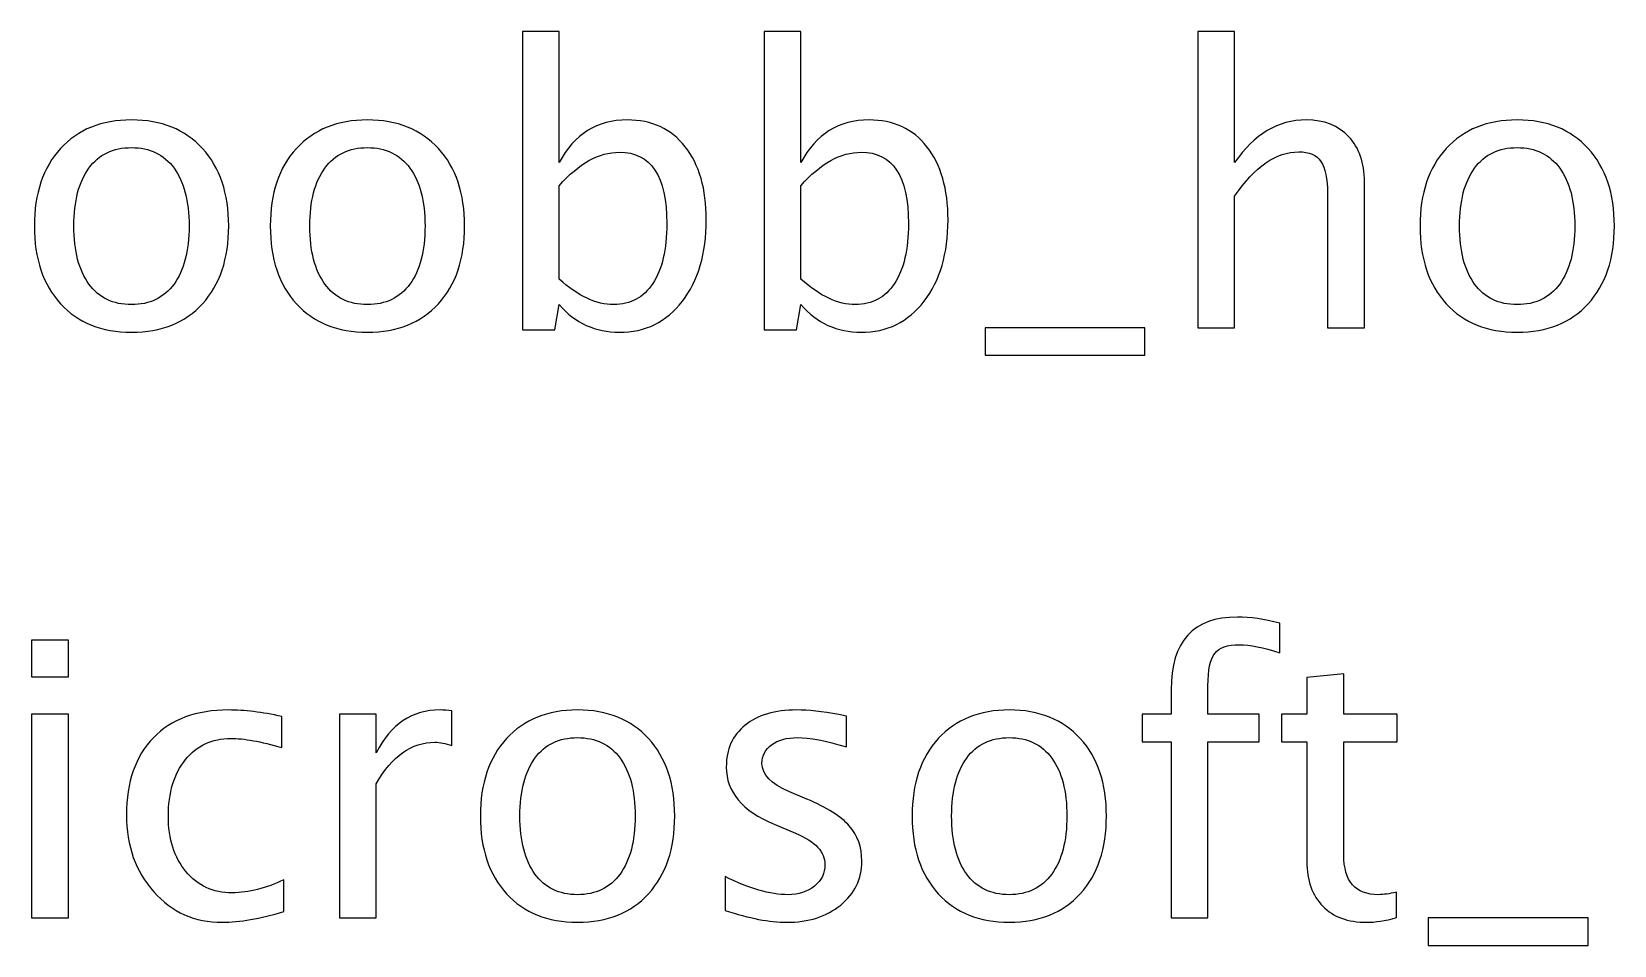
# Model space of a CAD drawing. Header units: centimetres. Extents: x -69 to 69, y -115 to 104.
# Drawn here: x -16.79 to 4.15, y 92 to 104.09 of the extents above; entities that cross this region are included whole.
import ezdxf

# ---------------------------------------------------------------- set-up
doc = ezdxf.new("R2010")
doc.units = ezdxf.units.CM
doc.header["$MEASUREMENT"] = 0
doc.layers.add('Layer 1', color=7, linetype='Continuous')

msp = doc.modelspace()

# ---------------------------------------------------------------- linework, layer by layer
at = {"layer": 'Layer 1'}
for points, knots in [([(-10.29823, 100.13996), (-10.29823, 100.13996), (-10.29823, 104.08712), (-10.29823, 104.08712), (-10.29823, 104.08712), (-10.29823, 104.08712), (-9.81055, 104.08712), (-9.81055, 104.08712), (-9.81055, 104.08712), (-9.81055, 104.08712), (-9.81055, 102.35399), (-9.81055, 102.35399), (-9.81055, 102.35399), (-9.61074, 102.73076), (-9.31017, 102.91872), (-8.9097, 102.91872), (-8.9097, 102.91872), (-8.58542, 102.91872), (-8.33058, 102.80103), (-8.14431, 102.56481), (-8.14431, 102.56481), (-7.95804, 102.32859), (-7.86491, 102.00601), (-7.86491, 101.59707), (-7.86491, 101.59707), (-7.86491, 101.15173), (-7.97074, 100.79189), (-8.18156, 100.51927), (-8.18156, 100.51927), (-8.39238, 100.24579), (-8.67009, 100.10948), (-9.01384, 100.10948), (-9.01384, 100.10948), (-9.33303, 100.10948), (-9.59888, 100.2314), (-9.81055, 100.47609), (-9.81055, 100.47609), (-9.81055, 100.47609), (-9.86982, 100.13996), (-9.86982, 100.13996), (-9.86982, 100.13996), (-9.86982, 100.13996), (-10.29823, 100.13996), (-10.29823, 100.13996)], [0, 0, 0, 0, 0.08333333, 0.08333333, 0.08333333, 0.08333333, 0.16666667, 0.16666667, 0.16666667, 0.16666667, 0.25, 0.25, 0.25, 0.25, 0.33333333, 0.33333333, 0.33333333, 0.33333333, 0.41666667, 0.41666667, 0.41666667, 0.41666667, 0.5, 0.5, 0.5, 0.5, 0.58333333, 0.58333333, 0.58333333, 0.58333333, 0.66666667, 0.66666667, 0.66666667, 0.66666667, 0.75, 0.75, 0.75, 0.75, 0.83333333, 0.83333333, 0.83333333, 0.83333333, 1, 1, 1, 1]), ([(-7.10122, 100.13996), (-7.10122, 100.13996), (-7.10122, 104.08712), (-7.10122, 104.08712), (-7.10122, 104.08712), (-7.10122, 104.08712), (-6.61354, 104.08712), (-6.61354, 104.08712), (-6.61354, 104.08712), (-6.61354, 104.08712), (-6.61354, 102.35399), (-6.61354, 102.35399), (-6.61354, 102.35399), (-6.41373, 102.73076), (-6.11316, 102.91872), (-5.71269, 102.91872), (-5.71269, 102.91872), (-5.38841, 102.91872), (-5.13357, 102.80103), (-4.9473, 102.56481), (-4.9473, 102.56481), (-4.76103, 102.32859), (-4.6679, 102.00601), (-4.6679, 101.59707), (-4.6679, 101.59707), (-4.6679, 101.15173), (-4.77373, 100.79189), (-4.98455, 100.51927), (-4.98455, 100.51927), (-5.19537, 100.24579), (-5.47308, 100.10948), (-5.81683, 100.10948), (-5.81683, 100.10948), (-6.13602, 100.10948), (-6.40187, 100.2314), (-6.61354, 100.47609), (-6.61354, 100.47609), (-6.61354, 100.47609), (-6.67281, 100.13996), (-6.67281, 100.13996), (-6.67281, 100.13996), (-6.67281, 100.13996), (-7.10122, 100.13996), (-7.10122, 100.13996)], [0, 0, 0, 0, 0.08333333, 0.08333333, 0.08333333, 0.08333333, 0.16666667, 0.16666667, 0.16666667, 0.16666667, 0.25, 0.25, 0.25, 0.25, 0.33333333, 0.33333333, 0.33333333, 0.33333333, 0.41666667, 0.41666667, 0.41666667, 0.41666667, 0.5, 0.5, 0.5, 0.5, 0.58333333, 0.58333333, 0.58333333, 0.58333333, 0.66666667, 0.66666667, 0.66666667, 0.66666667, 0.75, 0.75, 0.75, 0.75, 0.83333333, 0.83333333, 0.83333333, 0.83333333, 1, 1, 1, 1]), ([(-1.36421, 100.17044), (-1.36421, 100.17044), (-1.36421, 104.08712), (-1.36421, 104.08712), (-1.36421, 104.08712), (-1.36421, 104.08712), (-0.87653, 104.08712), (-0.87653, 104.08712), (-0.87653, 104.08712), (-0.87653, 104.08712), (-0.87653, 102.35399), (-0.87653, 102.35399), (-0.87653, 102.35399), (-0.6183, 102.73076), (-0.30164, 102.91872), (0.07258, 102.91872), (0.07258, 102.91872), (0.30796, 102.91872), (0.49507, 102.84506), (0.63308, 102.69689), (0.63308, 102.69689), (0.77108, 102.54957), (0.84051, 102.35061), (0.84051, 102.10169), (0.84051, 102.10169), (0.84051, 102.10169), (0.84051, 100.17044), (0.84051, 100.17044), (0.84051, 100.17044), (0.84051, 100.17044), (0.35283, 100.17044), (0.35283, 100.17044), (0.35283, 100.17044), (0.35283, 100.17044), (0.35283, 101.94251), (0.35283, 101.94251), (0.35283, 101.94251), (0.35283, 102.14233), (0.3232, 102.28457), (0.26478, 102.36923), (0.26478, 102.36923), (0.20551, 102.45475), (0.10814, 102.49708), (-0.02817, 102.49708), (-0.02817, 102.49708), (-0.32789, 102.49708), (-0.61068, 102.3015), (-0.87653, 101.91034), (-0.87653, 101.91034), (-0.87653, 101.91034), (-0.87653, 100.17044), (-0.87653, 100.17044), (-0.87653, 100.17044), (-0.87653, 100.17044), (-1.36421, 100.17044), (-1.36421, 100.17044)], [0, 0, 0, 0, 0.06666667, 0.06666667, 0.06666667, 0.06666667, 0.13333333, 0.13333333, 0.13333333, 0.13333333, 0.2, 0.2, 0.2, 0.2, 0.26666667, 0.26666667, 0.26666667, 0.26666667, 0.33333333, 0.33333333, 0.33333333, 0.33333333, 0.4, 0.4, 0.4, 0.4, 0.46666667, 0.46666667, 0.46666667, 0.46666667, 0.53333333, 0.53333333, 0.53333333, 0.53333333, 0.6, 0.6, 0.6, 0.6, 0.66666667, 0.66666667, 0.66666667, 0.66666667, 0.73333333, 0.73333333, 0.73333333, 0.73333333, 0.8, 0.8, 0.8, 0.8, 0.86666667, 0.86666667, 0.86666667, 0.86666667, 1, 1, 1, 1]), ([(-15.46797, 100.10948), (-15.86336, 100.10948), (-16.17663, 100.23563), (-16.40692, 100.48794), (-16.40692, 100.48794), (-16.63806, 100.74025), (-16.75321, 101.08315), (-16.75321, 101.51579), (-16.75321, 101.51579), (-16.75321, 101.94759), (-16.63806, 102.28965), (-16.40692, 102.54111), (-16.40692, 102.54111), (-16.17663, 102.79257), (-15.86336, 102.91872), (-15.46797, 102.91872), (-15.46797, 102.91872), (-15.07258, 102.91872), (-14.75931, 102.79257), (-14.52902, 102.54111), (-14.52902, 102.54111), (-14.29788, 102.28965), (-14.18273, 101.94759), (-14.18273, 101.51579), (-14.18273, 101.51579), (-14.18273, 101.08315), (-14.29788, 100.74025), (-14.52902, 100.48794), (-14.52902, 100.48794), (-14.75931, 100.23563), (-15.07258, 100.10948), (-15.46797, 100.10948)], [0, 0, 0, 0, 0.11111111, 0.11111111, 0.11111111, 0.11111111, 0.22222222, 0.22222222, 0.22222222, 0.22222222, 0.33333333, 0.33333333, 0.33333333, 0.33333333, 0.44444444, 0.44444444, 0.44444444, 0.44444444, 0.55555556, 0.55555556, 0.55555556, 0.55555556, 0.66666667, 0.66666667, 0.66666667, 0.66666667, 0.77777778, 0.77777778, 0.77777778, 0.77777778, 1, 1, 1, 1]), ([(-12.34716, 100.10948), (-12.74255, 100.10948), (-13.05582, 100.23563), (-13.28611, 100.48794), (-13.28611, 100.48794), (-13.51725, 100.74025), (-13.6324, 101.08315), (-13.6324, 101.51579), (-13.6324, 101.51579), (-13.6324, 101.94759), (-13.51725, 102.28965), (-13.28611, 102.54111), (-13.28611, 102.54111), (-13.05582, 102.79257), (-12.74255, 102.91872), (-12.34716, 102.91872), (-12.34716, 102.91872), (-11.95177, 102.91872), (-11.6385, 102.79257), (-11.40821, 102.54111), (-11.40821, 102.54111), (-11.17707, 102.28965), (-11.06192, 101.94759), (-11.06192, 101.51579), (-11.06192, 101.51579), (-11.06192, 101.08315), (-11.17707, 100.74025), (-11.40821, 100.48794), (-11.40821, 100.48794), (-11.6385, 100.23563), (-11.95177, 100.10948), (-12.34716, 100.10948)], [0, 0, 0, 0, 0.11111111, 0.11111111, 0.11111111, 0.11111111, 0.22222222, 0.22222222, 0.22222222, 0.22222222, 0.33333333, 0.33333333, 0.33333333, 0.33333333, 0.44444444, 0.44444444, 0.44444444, 0.44444444, 0.55555556, 0.55555556, 0.55555556, 0.55555556, 0.66666667, 0.66666667, 0.66666667, 0.66666667, 0.77777778, 0.77777778, 0.77777778, 0.77777778, 1, 1, 1, 1]), ([(2.86066, 100.10948), (2.46527, 100.10948), (2.152, 100.23563), (1.92171, 100.48794), (1.92171, 100.48794), (1.69057, 100.74025), (1.57542, 101.08315), (1.57542, 101.51579), (1.57542, 101.51579), (1.57542, 101.94759), (1.69057, 102.28965), (1.92171, 102.54111), (1.92171, 102.54111), (2.152, 102.79257), (2.46527, 102.91872), (2.86066, 102.91872), (2.86066, 102.91872), (3.25605, 102.91872), (3.56932, 102.79257), (3.79961, 102.54111), (3.79961, 102.54111), (4.03075, 102.28965), (4.1459, 101.94759), (4.1459, 101.51579), (4.1459, 101.51579), (4.1459, 101.08315), (4.03075, 100.74025), (3.79961, 100.48794), (3.79961, 100.48794), (3.56932, 100.23563), (3.25605, 100.10948), (2.86066, 100.10948)], [0, 0, 0, 0, 0.11111111, 0.11111111, 0.11111111, 0.11111111, 0.22222222, 0.22222222, 0.22222222, 0.22222222, 0.33333333, 0.33333333, 0.33333333, 0.33333333, 0.44444444, 0.44444444, 0.44444444, 0.44444444, 0.55555556, 0.55555556, 0.55555556, 0.55555556, 0.66666667, 0.66666667, 0.66666667, 0.66666667, 0.77777778, 0.77777778, 0.77777778, 0.77777778, 1, 1, 1, 1]), ([(-15.46882, 100.47524), (-15.22752, 100.47524), (-15.03956, 100.56583), (-14.90578, 100.74787), (-14.90578, 100.74787), (-14.77286, 100.92905), (-14.70597, 101.18559), (-14.70597, 101.51579), (-14.70597, 101.51579), (-14.70597, 101.84515), (-14.77286, 102.10084), (-14.90578, 102.28203), (-14.90578, 102.28203), (-15.03956, 102.46237), (-15.22752, 102.55296), (-15.46882, 102.55296), (-15.46882, 102.55296), (-15.71096, 102.55296), (-15.89892, 102.46237), (-16.031, 102.28203), (-16.031, 102.28203), (-16.16393, 102.10084), (-16.22997, 101.84515), (-16.22997, 101.51579), (-16.22997, 101.51579), (-16.22997, 101.18559), (-16.16393, 100.92905), (-16.031, 100.74787), (-16.031, 100.74787), (-15.89892, 100.56583), (-15.71096, 100.47524), (-15.46882, 100.47524)], [0, 0, 0, 0, 0.11111111, 0.11111111, 0.11111111, 0.11111111, 0.22222222, 0.22222222, 0.22222222, 0.22222222, 0.33333333, 0.33333333, 0.33333333, 0.33333333, 0.44444444, 0.44444444, 0.44444444, 0.44444444, 0.55555556, 0.55555556, 0.55555556, 0.55555556, 0.66666667, 0.66666667, 0.66666667, 0.66666667, 0.77777778, 0.77777778, 0.77777778, 0.77777778, 1, 1, 1, 1]), ([(-12.34801, 100.47524), (-12.10671, 100.47524), (-11.91875, 100.56583), (-11.78497, 100.74787), (-11.78497, 100.74787), (-11.65205, 100.92905), (-11.58516, 101.18559), (-11.58516, 101.51579), (-11.58516, 101.51579), (-11.58516, 101.84515), (-11.65205, 102.10084), (-11.78497, 102.28203), (-11.78497, 102.28203), (-11.91875, 102.46237), (-12.10671, 102.55296), (-12.34801, 102.55296), (-12.34801, 102.55296), (-12.59015, 102.55296), (-12.77811, 102.46237), (-12.91019, 102.28203), (-12.91019, 102.28203), (-13.04312, 102.10084), (-13.10916, 101.84515), (-13.10916, 101.51579), (-13.10916, 101.51579), (-13.10916, 101.18559), (-13.04312, 100.92905), (-12.91019, 100.74787), (-12.91019, 100.74787), (-12.77811, 100.56583), (-12.59015, 100.47524), (-12.34801, 100.47524)], [0, 0, 0, 0, 0.11111111, 0.11111111, 0.11111111, 0.11111111, 0.22222222, 0.22222222, 0.22222222, 0.22222222, 0.33333333, 0.33333333, 0.33333333, 0.33333333, 0.44444444, 0.44444444, 0.44444444, 0.44444444, 0.55555556, 0.55555556, 0.55555556, 0.55555556, 0.66666667, 0.66666667, 0.66666667, 0.66666667, 0.77777778, 0.77777778, 0.77777778, 0.77777778, 1, 1, 1, 1]), ([(-9.81055, 100.81221), (-9.55909, 100.58785), (-9.31948, 100.47524), (-9.09173, 100.47524), (-9.09173, 100.47524), (-8.86736, 100.47524), (-8.6938, 100.56922), (-8.57188, 100.75633), (-8.57188, 100.75633), (-8.44911, 100.94345), (-8.38815, 101.20676), (-8.38815, 101.54712), (-8.38815, 101.54712), (-8.38815, 102.17704), (-8.59643, 102.492), (-9.01299, 102.492), (-9.01299, 102.492), (-9.28562, 102.492), (-9.55147, 102.34468), (-9.81055, 102.04919), (-9.81055, 102.04919), (-9.81055, 102.04919), (-9.81055, 100.81221), (-9.81055, 100.81221)], [0, 0, 0, 0, 0.14285714, 0.14285714, 0.14285714, 0.14285714, 0.28571429, 0.28571429, 0.28571429, 0.28571429, 0.42857143, 0.42857143, 0.42857143, 0.42857143, 0.57142857, 0.57142857, 0.57142857, 0.57142857, 0.71428571, 0.71428571, 0.71428571, 0.71428571, 1, 1, 1, 1]), ([(-6.61354, 100.81221), (-6.36208, 100.58785), (-6.12247, 100.47524), (-5.89472, 100.47524), (-5.89472, 100.47524), (-5.67035, 100.47524), (-5.49679, 100.56922), (-5.37487, 100.75633), (-5.37487, 100.75633), (-5.2521, 100.94345), (-5.19114, 101.20676), (-5.19114, 101.54712), (-5.19114, 101.54712), (-5.19114, 102.17704), (-5.39942, 102.492), (-5.81598, 102.492), (-5.81598, 102.492), (-6.08861, 102.492), (-6.35446, 102.34468), (-6.61354, 102.04919), (-6.61354, 102.04919), (-6.61354, 102.04919), (-6.61354, 100.81221), (-6.61354, 100.81221)], [0, 0, 0, 0, 0.14285714, 0.14285714, 0.14285714, 0.14285714, 0.28571429, 0.28571429, 0.28571429, 0.28571429, 0.42857143, 0.42857143, 0.42857143, 0.42857143, 0.57142857, 0.57142857, 0.57142857, 0.57142857, 0.71428571, 0.71428571, 0.71428571, 0.71428571, 1, 1, 1, 1]), ([(2.85981, 100.47524), (3.10111, 100.47524), (3.28907, 100.56583), (3.42285, 100.74787), (3.42285, 100.74787), (3.55577, 100.92905), (3.62266, 101.18559), (3.62266, 101.51579), (3.62266, 101.51579), (3.62266, 101.84515), (3.55577, 102.10084), (3.42285, 102.28203), (3.42285, 102.28203), (3.28907, 102.46237), (3.10111, 102.55296), (2.85981, 102.55296), (2.85981, 102.55296), (2.61767, 102.55296), (2.42971, 102.46237), (2.29763, 102.28203), (2.29763, 102.28203), (2.1647, 102.10084), (2.09866, 101.84515), (2.09866, 101.51579), (2.09866, 101.51579), (2.09866, 101.18559), (2.1647, 100.92905), (2.29763, 100.74787), (2.29763, 100.74787), (2.42971, 100.56583), (2.61767, 100.47524), (2.85981, 100.47524)], [0, 0, 0, 0, 0.11111111, 0.11111111, 0.11111111, 0.11111111, 0.22222222, 0.22222222, 0.22222222, 0.22222222, 0.33333333, 0.33333333, 0.33333333, 0.33333333, 0.44444444, 0.44444444, 0.44444444, 0.44444444, 0.55555556, 0.55555556, 0.55555556, 0.55555556, 0.66666667, 0.66666667, 0.66666667, 0.66666667, 0.77777778, 0.77777778, 0.77777778, 0.77777778, 1, 1, 1, 1]), ([(-4.17853, 99.80468), (-4.17853, 99.80468), (-4.17853, 100.17044), (-4.17853, 100.17044), (-4.17853, 100.17044), (-4.17853, 100.17044), (-2.06525, 100.17044), (-2.06525, 100.17044), (-2.06525, 100.17044), (-2.06525, 100.17044), (-2.06525, 99.80468), (-2.06525, 99.80468), (-2.06525, 99.80468), (-2.06525, 99.80468), (-4.17853, 99.80468), (-4.17853, 99.80468)], [0, 0, 0, 0, 0.2, 0.2, 0.2, 0.2, 0.4, 0.4, 0.4, 0.4, 0.6, 0.6, 0.6, 0.6, 1, 1, 1, 1]), ([(-1.71726, 92.36417), (-1.71726, 92.36417), (-1.71726, 94.69081), (-1.71726, 94.69081), (-1.71726, 94.69081), (-1.71726, 94.69081), (-2.09911, 94.69081), (-2.09911, 94.69081), (-2.09911, 94.69081), (-2.09911, 94.69081), (-2.09911, 95.05657), (-2.09911, 95.05657), (-2.09911, 95.05657), (-2.09911, 95.05657), (-1.71726, 95.05657), (-1.71726, 95.05657), (-1.71726, 95.05657), (-1.71726, 95.05657), (-1.71726, 95.37915), (-1.71726, 95.37915), (-1.71726, 95.37915), (-1.71726, 96.02092), (-1.42431, 96.34181), (-0.83842, 96.34181), (-0.83842, 96.34181), (-0.67417, 96.34181), (-0.4879, 96.31472), (-0.27962, 96.26053), (-0.27962, 96.26053), (-0.27962, 96.26053), (-0.27962, 95.86937), (-0.27962, 95.86937), (-0.27962, 95.86937), (-0.5006, 95.94049), (-0.67755, 95.97605), (-0.81048, 95.97605), (-0.81048, 95.97605), (-0.97219, 95.97605), (-1.08226, 95.93795), (-1.14068, 95.8609), (-1.14068, 95.8609), (-1.19995, 95.78386), (-1.22958, 95.64077), (-1.22958, 95.43164), (-1.22958, 95.43164), (-1.22958, 95.43164), (-1.22958, 95.05657), (-1.22958, 95.05657), (-1.22958, 95.05657), (-1.22958, 95.05657), (-0.55309, 95.05657), (-0.55309, 95.05657), (-0.55309, 95.05657), (-0.55309, 95.05657), (-0.55309, 94.69081), (-0.55309, 94.69081), (-0.55309, 94.69081), (-0.55309, 94.69081), (-1.22958, 94.69081), (-1.22958, 94.69081), (-1.22958, 94.69081), (-1.22958, 94.69081), (-1.22958, 92.36417), (-1.22958, 92.36417), (-1.22958, 92.36417), (-1.22958, 92.36417), (-1.71726, 92.36417), (-1.71726, 92.36417)], [0, 0, 0, 0, 0.05555556, 0.05555556, 0.05555556, 0.05555556, 0.11111111, 0.11111111, 0.11111111, 0.11111111, 0.16666667, 0.16666667, 0.16666667, 0.16666667, 0.22222222, 0.22222222, 0.22222222, 0.22222222, 0.27777778, 0.27777778, 0.27777778, 0.27777778, 0.33333333, 0.33333333, 0.33333333, 0.33333333, 0.38888889, 0.38888889, 0.38888889, 0.38888889, 0.44444444, 0.44444444, 0.44444444, 0.44444444, 0.5, 0.5, 0.5, 0.5, 0.55555556, 0.55555556, 0.55555556, 0.55555556, 0.61111111, 0.61111111, 0.61111111, 0.61111111, 0.66666667, 0.66666667, 0.66666667, 0.66666667, 0.72222222, 0.72222222, 0.72222222, 0.72222222, 0.77777778, 0.77777778, 0.77777778, 0.77777778, 0.83333333, 0.83333333, 0.83333333, 0.83333333, 0.88888889, 0.88888889, 0.88888889, 0.88888889, 1, 1, 1, 1]), ([(-16.78877, 95.54933), (-16.78877, 95.54933), (-16.78877, 96.03701), (-16.78877, 96.03701), (-16.78877, 96.03701), (-16.78877, 96.03701), (-16.30109, 96.03701), (-16.30109, 96.03701), (-16.30109, 96.03701), (-16.30109, 96.03701), (-16.30109, 95.54933), (-16.30109, 95.54933), (-16.30109, 95.54933), (-16.30109, 95.54933), (-16.78877, 95.54933), (-16.78877, 95.54933)], [0, 0, 0, 0, 0.2, 0.2, 0.2, 0.2, 0.4, 0.4, 0.4, 0.4, 0.6, 0.6, 0.6, 0.6, 1, 1, 1, 1]), ([(1.26301, 92.36502), (1.1123, 92.32353), (0.98107, 92.30321), (0.87016, 92.30321), (0.87016, 92.30321), (0.62124, 92.30321), (0.42735, 92.37433), (0.2885, 92.51657), (0.2885, 92.51657), (0.1488, 92.65881), (0.07937, 92.85608), (0.07937, 93.10924), (0.07937, 93.10924), (0.07937, 93.10924), (0.07937, 94.69081), (0.07937, 94.69081), (0.07937, 94.69081), (0.07937, 94.69081), (-0.2576, 94.69081), (-0.2576, 94.69081), (-0.2576, 94.69081), (-0.2576, 94.69081), (-0.2576, 95.05657), (-0.2576, 95.05657), (-0.2576, 95.05657), (-0.2576, 95.05657), (0.07937, 95.05657), (0.07937, 95.05657), (0.07937, 95.05657), (0.07937, 95.05657), (0.07937, 95.5434), (0.07937, 95.5434), (0.07937, 95.5434), (0.07937, 95.5434), (0.56705, 95.58997), (0.56705, 95.58997), (0.56705, 95.58997), (0.56705, 95.58997), (0.56705, 95.05657), (0.56705, 95.05657), (0.56705, 95.05657), (0.56705, 95.05657), (1.27317, 95.05657), (1.27317, 95.05657), (1.27317, 95.05657), (1.27317, 95.05657), (1.27317, 94.69081), (1.27317, 94.69081), (1.27317, 94.69081), (1.27317, 94.69081), (0.56705, 94.69081), (0.56705, 94.69081), (0.56705, 94.69081), (0.56705, 94.69081), (0.56705, 93.19729), (0.56705, 93.19729), (0.56705, 93.19729), (0.56705, 92.84508), (0.7203, 92.66897), (1.02594, 92.66897), (1.02594, 92.66897), (1.09114, 92.66897), (1.16988, 92.67998), (1.26301, 92.70114), (1.26301, 92.70114), (1.26301, 92.70114), (1.26301, 92.36502), (1.26301, 92.36502)], [0, 0, 0, 0, 0.05555556, 0.05555556, 0.05555556, 0.05555556, 0.11111111, 0.11111111, 0.11111111, 0.11111111, 0.16666667, 0.16666667, 0.16666667, 0.16666667, 0.22222222, 0.22222222, 0.22222222, 0.22222222, 0.27777778, 0.27777778, 0.27777778, 0.27777778, 0.33333333, 0.33333333, 0.33333333, 0.33333333, 0.38888889, 0.38888889, 0.38888889, 0.38888889, 0.44444444, 0.44444444, 0.44444444, 0.44444444, 0.5, 0.5, 0.5, 0.5, 0.55555556, 0.55555556, 0.55555556, 0.55555556, 0.61111111, 0.61111111, 0.61111111, 0.61111111, 0.66666667, 0.66666667, 0.66666667, 0.66666667, 0.72222222, 0.72222222, 0.72222222, 0.72222222, 0.77777778, 0.77777778, 0.77777778, 0.77777778, 0.83333333, 0.83333333, 0.83333333, 0.83333333, 0.88888889, 0.88888889, 0.88888889, 0.88888889, 1, 1, 1, 1]), ([(-16.78877, 92.36417), (-16.78877, 92.36417), (-16.78877, 95.05657), (-16.78877, 95.05657), (-16.78877, 95.05657), (-16.78877, 95.05657), (-16.30109, 95.05657), (-16.30109, 95.05657), (-16.30109, 95.05657), (-16.30109, 95.05657), (-16.30109, 92.36417), (-16.30109, 92.36417), (-16.30109, 92.36417), (-16.30109, 92.36417), (-16.78877, 92.36417), (-16.78877, 92.36417)], [0, 0, 0, 0, 0.2, 0.2, 0.2, 0.2, 0.4, 0.4, 0.4, 0.4, 0.6, 0.6, 0.6, 0.6, 1, 1, 1, 1]), ([(-13.45121, 92.44545), (-13.76702, 92.35062), (-14.03964, 92.30321), (-14.26909, 92.30321), (-14.26909, 92.30321), (-14.63316, 92.30321), (-14.93457, 92.43783), (-15.17418, 92.70622), (-15.17418, 92.70622), (-15.41378, 92.97546), (-15.53401, 93.31498), (-15.53401, 93.72392), (-15.53401, 93.72392), (-15.53401, 94.1608), (-15.41548, 94.502), (-15.17841, 94.74584), (-15.17841, 94.74584), (-14.94134, 94.99053), (-14.6103, 95.11245), (-14.18527, 95.11245), (-14.18527, 95.11245), (-13.97614, 95.11245), (-13.74077, 95.08366), (-13.48169, 95.02609), (-13.48169, 95.02609), (-13.48169, 95.02609), (-13.48169, 94.61461), (-13.48169, 94.61461), (-13.48169, 94.61461), (-13.75686, 94.69589), (-13.98122, 94.73653), (-14.15394, 94.73653), (-14.15394, 94.73653), (-14.40456, 94.73653), (-14.60522, 94.64255), (-14.75508, 94.45544), (-14.75508, 94.45544), (-14.90494, 94.26832), (-14.98029, 94.01856), (-14.98029, 93.70698), (-14.98029, 93.70698), (-14.98029, 93.40472), (-14.9024, 93.16088), (-14.74746, 92.97377), (-14.74746, 92.97377), (-14.59252, 92.7875), (-14.39016, 92.69437), (-14.1387, 92.69437), (-14.1387, 92.69437), (-13.91603, 92.69437), (-13.68743, 92.75194), (-13.45121, 92.86709), (-13.45121, 92.86709), (-13.45121, 92.86709), (-13.45121, 92.44545), (-13.45121, 92.44545)], [0, 0, 0, 0, 0.06666667, 0.06666667, 0.06666667, 0.06666667, 0.13333333, 0.13333333, 0.13333333, 0.13333333, 0.2, 0.2, 0.2, 0.2, 0.26666667, 0.26666667, 0.26666667, 0.26666667, 0.33333333, 0.33333333, 0.33333333, 0.33333333, 0.4, 0.4, 0.4, 0.4, 0.46666667, 0.46666667, 0.46666667, 0.46666667, 0.53333333, 0.53333333, 0.53333333, 0.53333333, 0.6, 0.6, 0.6, 0.6, 0.66666667, 0.66666667, 0.66666667, 0.66666667, 0.73333333, 0.73333333, 0.73333333, 0.73333333, 0.8, 0.8, 0.8, 0.8, 0.86666667, 0.86666667, 0.86666667, 0.86666667, 1, 1, 1, 1]), ([(-12.71884, 92.36417), (-12.71884, 92.36417), (-12.71884, 95.05657), (-12.71884, 95.05657), (-12.71884, 95.05657), (-12.71884, 95.05657), (-12.23116, 95.05657), (-12.23116, 95.05657), (-12.23116, 95.05657), (-12.23116, 95.05657), (-12.23116, 94.54772), (-12.23116, 94.54772), (-12.23116, 94.54772), (-12.03727, 94.92449), (-11.75618, 95.11245), (-11.38703, 95.11245), (-11.38703, 95.11245), (-11.33708, 95.11245), (-11.28459, 95.10822), (-11.2304, 95.09975), (-11.2304, 95.09975), (-11.2304, 95.09975), (-11.2304, 94.6434), (-11.2304, 94.6434), (-11.2304, 94.6434), (-11.31507, 94.67134), (-11.38957, 94.68573), (-11.45392, 94.68573), (-11.45392, 94.68573), (-11.7638, 94.68573), (-12.02288, 94.50285), (-12.23116, 94.13624), (-12.23116, 94.13624), (-12.23116, 94.13624), (-12.23116, 92.36417), (-12.23116, 92.36417), (-12.23116, 92.36417), (-12.23116, 92.36417), (-12.71884, 92.36417), (-12.71884, 92.36417)], [0, 0, 0, 0, 0.09090909, 0.09090909, 0.09090909, 0.09090909, 0.18181818, 0.18181818, 0.18181818, 0.18181818, 0.27272727, 0.27272727, 0.27272727, 0.27272727, 0.36363636, 0.36363636, 0.36363636, 0.36363636, 0.45454545, 0.45454545, 0.45454545, 0.45454545, 0.54545455, 0.54545455, 0.54545455, 0.54545455, 0.63636364, 0.63636364, 0.63636364, 0.63636364, 0.72727273, 0.72727273, 0.72727273, 0.72727273, 0.81818182, 0.81818182, 0.81818182, 0.81818182, 1, 1, 1, 1]), ([(-9.56839, 92.30321), (-9.96378, 92.30321), (-10.27705, 92.42936), (-10.50734, 92.68167), (-10.50734, 92.68167), (-10.73848, 92.93398), (-10.85363, 93.27688), (-10.85363, 93.70952), (-10.85363, 93.70952), (-10.85363, 94.14132), (-10.73848, 94.48338), (-10.50734, 94.73484), (-10.50734, 94.73484), (-10.27705, 94.9863), (-9.96378, 95.11245), (-9.56839, 95.11245), (-9.56839, 95.11245), (-9.173, 95.11245), (-8.85973, 94.9863), (-8.62944, 94.73484), (-8.62944, 94.73484), (-8.3983, 94.48338), (-8.28315, 94.14132), (-8.28315, 93.70952), (-8.28315, 93.70952), (-8.28315, 93.27688), (-8.3983, 92.93398), (-8.62944, 92.68167), (-8.62944, 92.68167), (-8.85973, 92.42936), (-9.173, 92.30321), (-9.56839, 92.30321)], [0, 0, 0, 0, 0.11111111, 0.11111111, 0.11111111, 0.11111111, 0.22222222, 0.22222222, 0.22222222, 0.22222222, 0.33333333, 0.33333333, 0.33333333, 0.33333333, 0.44444444, 0.44444444, 0.44444444, 0.44444444, 0.55555556, 0.55555556, 0.55555556, 0.55555556, 0.66666667, 0.66666667, 0.66666667, 0.66666667, 0.77777778, 0.77777778, 0.77777778, 0.77777778, 1, 1, 1, 1]), ([(-7.61598, 92.46069), (-7.61598, 92.46069), (-7.61598, 92.90773), (-7.61598, 92.90773), (-7.61598, 92.90773), (-7.29679, 92.74856), (-7.01993, 92.66897), (-6.78371, 92.66897), (-6.78371, 92.66897), (-6.64316, 92.66897), (-6.52632, 92.70707), (-6.43403, 92.78327), (-6.43403, 92.78327), (-6.34175, 92.85862), (-6.29518, 92.95345), (-6.29518, 93.06775), (-6.29518, 93.06775), (-6.29518, 93.23454), (-6.42472, 93.37255), (-6.6838, 93.48177), (-6.6838, 93.48177), (-6.6838, 93.48177), (-6.96913, 93.60284), (-6.96913, 93.60284), (-6.96913, 93.60284), (-7.38992, 93.77726), (-7.60074, 94.02956), (-7.60074, 94.35722), (-7.60074, 94.35722), (-7.60074, 94.59175), (-7.51777, 94.77632), (-7.35182, 94.91094), (-7.35182, 94.91094), (-7.18587, 95.04556), (-6.95812, 95.11245), (-6.66941, 95.11245), (-6.66941, 95.11245), (-6.51955, 95.11245), (-6.33328, 95.09213), (-6.1123, 95.05064), (-6.1123, 95.05064), (-6.1123, 95.05064), (-6.0107, 95.03117), (-6.0107, 95.03117), (-6.0107, 95.03117), (-6.0107, 95.03117), (-6.0107, 94.62477), (-6.0107, 94.62477), (-6.0107, 94.62477), (-6.28248, 94.70605), (-6.49923, 94.74669), (-6.66094, 94.74669), (-6.66094, 94.74669), (-6.80318, 94.74669), (-6.91579, 94.71536), (-7.0013, 94.65356), (-7.0013, 94.65356), (-7.08597, 94.59175), (-7.1283, 94.50878), (-7.1283, 94.40464), (-7.1283, 94.40464), (-7.1283, 94.25816), (-7.00977, 94.1337), (-6.77185, 94.03295), (-6.77185, 94.03295), (-6.77185, 94.03295), (-6.53733, 93.93389), (-6.53733, 93.93389), (-6.53733, 93.93389), (-6.27147, 93.82213), (-6.08351, 93.7036), (-5.97345, 93.57914), (-5.97345, 93.57914), (-5.86253, 93.45468), (-5.8075, 93.29889), (-5.8075, 93.11262), (-5.8075, 93.11262), (-5.8075, 92.8764), (-5.90063, 92.68252), (-6.08775, 92.53096), (-6.08775, 92.53096), (-6.27401, 92.37941), (-6.51277, 92.30321), (-6.80318, 92.30321), (-6.80318, 92.30321), (-7.0267, 92.30321), (-7.29679, 92.3557), (-7.61598, 92.46069)], [0, 0, 0, 0, 0.04347826, 0.04347826, 0.04347826, 0.04347826, 0.08695652, 0.08695652, 0.08695652, 0.08695652, 0.13043478, 0.13043478, 0.13043478, 0.13043478, 0.17391304, 0.17391304, 0.17391304, 0.17391304, 0.2173913, 0.2173913, 0.2173913, 0.2173913, 0.26086957, 0.26086957, 0.26086957, 0.26086957, 0.30434783, 0.30434783, 0.30434783, 0.30434783, 0.34782609, 0.34782609, 0.34782609, 0.34782609, 0.39130435, 0.39130435, 0.39130435, 0.39130435, 0.43478261, 0.43478261, 0.43478261, 0.43478261, 0.47826087, 0.47826087, 0.47826087, 0.47826087, 0.52173913, 0.52173913, 0.52173913, 0.52173913, 0.56521739, 0.56521739, 0.56521739, 0.56521739, 0.60869565, 0.60869565, 0.60869565, 0.60869565, 0.65217391, 0.65217391, 0.65217391, 0.65217391, 0.69565217, 0.69565217, 0.69565217, 0.69565217, 0.73913043, 0.73913043, 0.73913043, 0.73913043, 0.7826087, 0.7826087, 0.7826087, 0.7826087, 0.82608696, 0.82608696, 0.82608696, 0.82608696, 0.86956522, 0.86956522, 0.86956522, 0.86956522, 0.91304348, 0.91304348, 0.91304348, 0.91304348, 1, 1, 1, 1]), ([(-3.85763, 92.30321), (-4.25302, 92.30321), (-4.56629, 92.42936), (-4.79658, 92.68167), (-4.79658, 92.68167), (-5.02772, 92.93398), (-5.14287, 93.27688), (-5.14287, 93.70952), (-5.14287, 93.70952), (-5.14287, 94.14132), (-5.02772, 94.48338), (-4.79658, 94.73484), (-4.79658, 94.73484), (-4.56629, 94.9863), (-4.25302, 95.11245), (-3.85763, 95.11245), (-3.85763, 95.11245), (-3.46224, 95.11245), (-3.14897, 94.9863), (-2.91868, 94.73484), (-2.91868, 94.73484), (-2.68754, 94.48338), (-2.57239, 94.14132), (-2.57239, 93.70952), (-2.57239, 93.70952), (-2.57239, 93.27688), (-2.68754, 92.93398), (-2.91868, 92.68167), (-2.91868, 92.68167), (-3.14897, 92.42936), (-3.46224, 92.30321), (-3.85763, 92.30321)], [0, 0, 0, 0, 0.11111111, 0.11111111, 0.11111111, 0.11111111, 0.22222222, 0.22222222, 0.22222222, 0.22222222, 0.33333333, 0.33333333, 0.33333333, 0.33333333, 0.44444444, 0.44444444, 0.44444444, 0.44444444, 0.55555556, 0.55555556, 0.55555556, 0.55555556, 0.66666667, 0.66666667, 0.66666667, 0.66666667, 0.77777778, 0.77777778, 0.77777778, 0.77777778, 1, 1, 1, 1]), ([(-9.56924, 92.66897), (-9.32794, 92.66897), (-9.13998, 92.75956), (-9.0062, 92.9416), (-9.0062, 92.9416), (-8.87328, 93.12278), (-8.80639, 93.37932), (-8.80639, 93.70952), (-8.80639, 93.70952), (-8.80639, 94.03888), (-8.87328, 94.29457), (-9.0062, 94.47576), (-9.0062, 94.47576), (-9.13998, 94.6561), (-9.32794, 94.74669), (-9.56924, 94.74669), (-9.56924, 94.74669), (-9.81138, 94.74669), (-9.99934, 94.6561), (-10.13142, 94.47576), (-10.13142, 94.47576), (-10.26435, 94.29457), (-10.33039, 94.03888), (-10.33039, 93.70952), (-10.33039, 93.70952), (-10.33039, 93.37932), (-10.26435, 93.12278), (-10.13142, 92.9416), (-10.13142, 92.9416), (-9.99934, 92.75956), (-9.81138, 92.66897), (-9.56924, 92.66897)], [0, 0, 0, 0, 0.11111111, 0.11111111, 0.11111111, 0.11111111, 0.22222222, 0.22222222, 0.22222222, 0.22222222, 0.33333333, 0.33333333, 0.33333333, 0.33333333, 0.44444444, 0.44444444, 0.44444444, 0.44444444, 0.55555556, 0.55555556, 0.55555556, 0.55555556, 0.66666667, 0.66666667, 0.66666667, 0.66666667, 0.77777778, 0.77777778, 0.77777778, 0.77777778, 1, 1, 1, 1]), ([(-3.85848, 92.66897), (-3.61718, 92.66897), (-3.42922, 92.75956), (-3.29544, 92.9416), (-3.29544, 92.9416), (-3.16252, 93.12278), (-3.09563, 93.37932), (-3.09563, 93.70952), (-3.09563, 93.70952), (-3.09563, 94.03888), (-3.16252, 94.29457), (-3.29544, 94.47576), (-3.29544, 94.47576), (-3.42922, 94.6561), (-3.61718, 94.74669), (-3.85848, 94.74669), (-3.85848, 94.74669), (-4.10062, 94.74669), (-4.28858, 94.6561), (-4.42066, 94.47576), (-4.42066, 94.47576), (-4.55359, 94.29457), (-4.61963, 94.03888), (-4.61963, 93.70952), (-4.61963, 93.70952), (-4.61963, 93.37932), (-4.55359, 93.12278), (-4.42066, 92.9416), (-4.42066, 92.9416), (-4.28858, 92.75956), (-4.10062, 92.66897), (-3.85848, 92.66897)], [0, 0, 0, 0, 0.11111111, 0.11111111, 0.11111111, 0.11111111, 0.22222222, 0.22222222, 0.22222222, 0.22222222, 0.33333333, 0.33333333, 0.33333333, 0.33333333, 0.44444444, 0.44444444, 0.44444444, 0.44444444, 0.55555556, 0.55555556, 0.55555556, 0.55555556, 0.66666667, 0.66666667, 0.66666667, 0.66666667, 0.77777778, 0.77777778, 0.77777778, 0.77777778, 1, 1, 1, 1]), ([(1.68465, 91.99841), (1.68465, 91.99841), (1.68465, 92.36417), (1.68465, 92.36417), (1.68465, 92.36417), (1.68465, 92.36417), (3.79793, 92.36417), (3.79793, 92.36417), (3.79793, 92.36417), (3.79793, 92.36417), (3.79793, 91.99841), (3.79793, 91.99841), (3.79793, 91.99841), (3.79793, 91.99841), (1.68465, 91.99841), (1.68465, 91.99841)], [0, 0, 0, 0, 0.2, 0.2, 0.2, 0.2, 0.4, 0.4, 0.4, 0.4, 0.6, 0.6, 0.6, 0.6, 1, 1, 1, 1])]:
    msp.add_open_spline(points, degree=3, knots=knots, dxfattribs=at)

doc.saveas('drawing.dxf')
